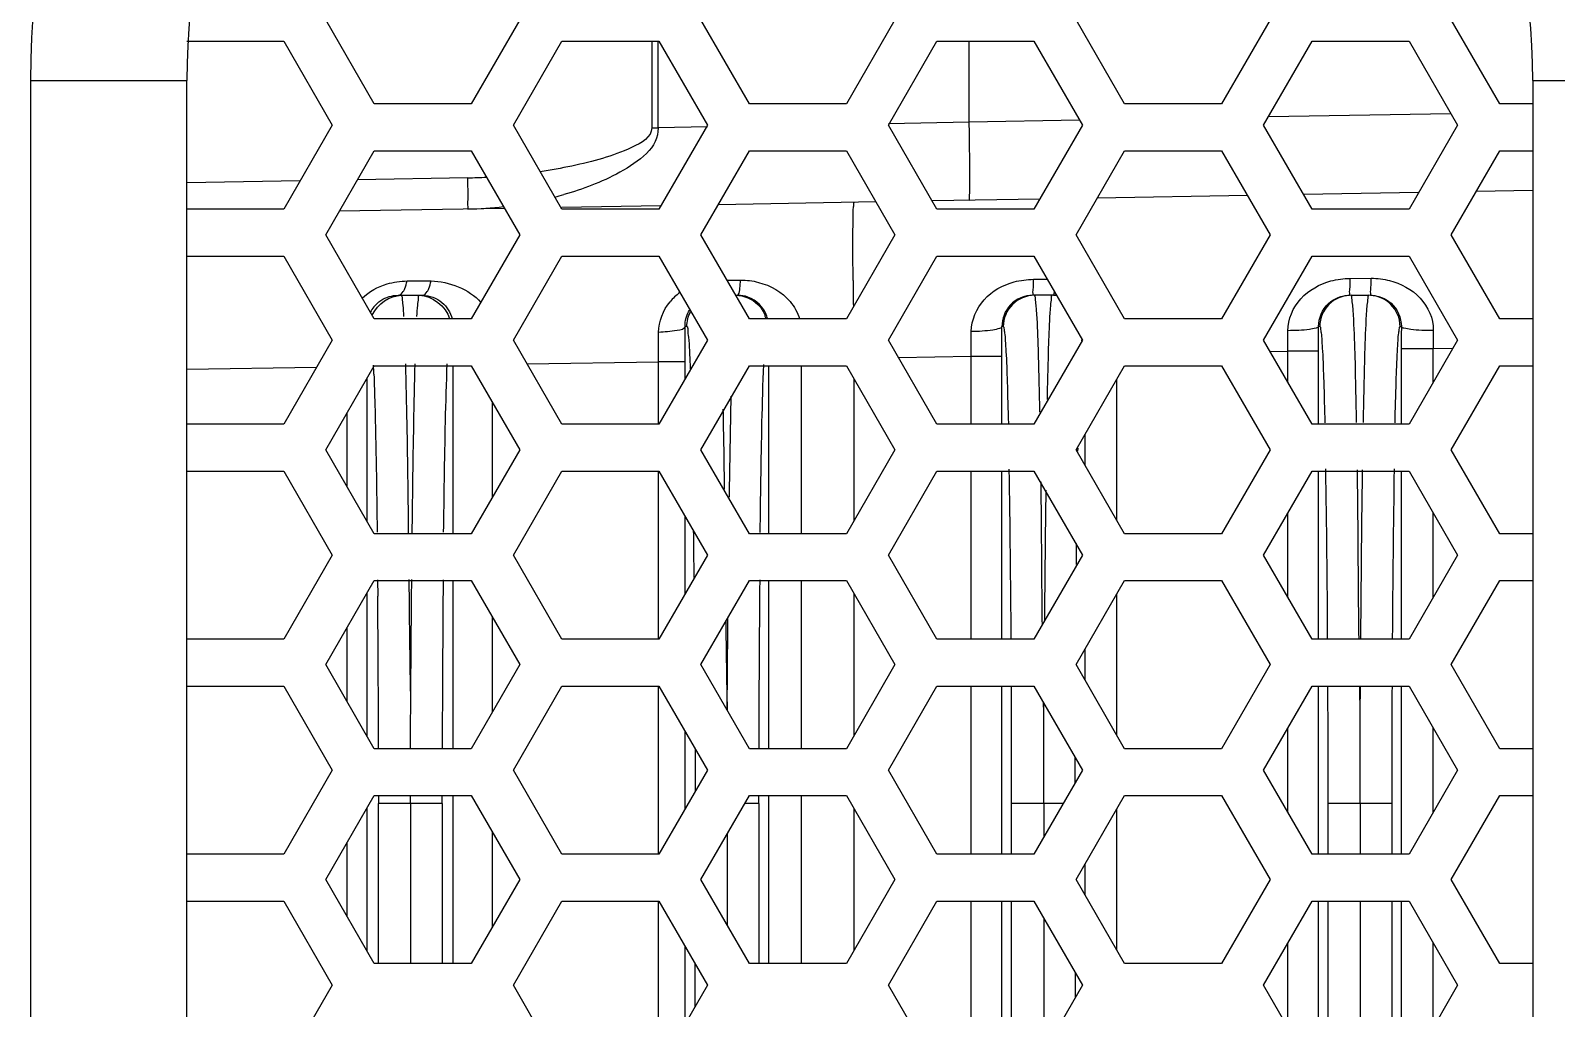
# Model space of a CAD drawing. Header units: millimetres. Extents: x 10297564 to 11610295, y -9287743 to -8409454.
# Drawn here: x 10507601 to 10508385, y -9088912 to -9088410 of the extents above; entities that cross this region are included whole.
import ezdxf

# ---------------------------------------------------------------- set-up
doc = ezdxf.new("R2010")
doc.units = ezdxf.units.MM
doc.header["$LTSCALE"] = 100
doc.layers.add('-0', color=7, linetype='Continuous')

# ---------------------------------------------------------------- blocks, each defined once
blk = doc.blocks.new('인버터 외형도')
at = {"layer": '-0', "linetype": 'Continuous'}
for p, q in [((103977.98, 44807.3), (103959.3, 44839.66)), ((104034.03, 44839.66), (104015.35, 44807.3)), ((104122.46, 44807.3), (104103.77, 44839.66)), ((104178.5, 44839.66), (104159.82, 44807.3)), ((104266.93, 44807.3), (104248.25, 44839.66)), ((104322.97, 44839.66), (104304.29, 44807.3)), ((104411.4, 44807.3), (104392.72, 44839.66)), ((103905.75, 44831.38), (103943.11, 44831.38)), ((103943.11, 44831.38), (103961.79, 44799.02)), ((104031.54, 44799.02), (104050.22, 44831.38)), ((104050.22, 44831.38), (104087.58, 44831.38)), ((104084.85, 44831.38), (104084.85, 44798.03)), ((104087.25, 44798.03), (104087.25, 44831.38)), ((104087.58, 44831.38), (104106.26, 44799.02)), ((104176.01, 44799.02), (104194.69, 44831.38)), ((104194.69, 44831.38), (104232.05, 44831.38)), ((104207.12, 44800.23), (104207.12, 44831.38)), ((104232.05, 44831.38), (104250.73, 44799.02)), ((104320.48, 44799.02), (104339.16, 44831.38)), ((104339.16, 44831.38), (104376.52, 44831.38)), ((104376.52, 44831.38), (104395.2, 44799.02)), ((103845.59, 44816.33), (103845.6, 43762.9)), ((103845.59, 44816.33), (103905.78, 44816.33)), ((103905.78, 43762.9), (103905.78, 44816.33)), ((104424.12, 44816.33), (104424.12, 43762.9)), ((104424.12, 44816.33), (104484.31, 44816.33)), ((104015.35, 44807.3), (103977.98, 44807.3)), ((104159.82, 44807.3), (104122.46, 44807.3)), ((104304.29, 44807.3), (104266.93, 44807.3)), ((104424.12, 44807.3), (104411.4, 44807.3)), ((103961.79, 44799.02), (103943.11, 44766.67)), ((104050.22, 44766.67), (104031.54, 44799.02)), ((104106.27, 44798.38), (104087.25, 44798.03)), ((104106.26, 44799.02), (104087.58, 44766.67)), ((104207.12, 44800.23), (104176, 44799.65)), ((104194.69, 44766.67), (104176.01, 44799.02)), ((104249.61, 44800.97), (104207.12, 44800.23)), ((104250.73, 44799.02), (104232.05, 44766.67)), ((104339.16, 44766.67), (104320.48, 44799.02)), ((104392.64, 44803.46), (104322.33, 44802.24)), ((104395.2, 44799.02), (104376.52, 44766.67)), ((104084.85, 44798.03), (104087.25, 44798.03)), ((103959.3, 44756.89), (103977.98, 44789.24)), ((103977.98, 44789.24), (104015.35, 44789.24)), ((104015.35, 44789.24), (104034.03, 44756.89)), ((104103.77, 44756.89), (104122.46, 44789.24)), ((104122.46, 44789.24), (104159.82, 44789.24)), ((104159.82, 44789.24), (104178.5, 44756.89)), ((104248.25, 44756.89), (104266.93, 44789.24)), ((104266.93, 44789.24), (104304.29, 44789.24)), ((104304.29, 44789.24), (104322.97, 44756.89)), ((104392.72, 44756.89), (104411.4, 44789.24)), ((104411.4, 44789.24), (104424.12, 44789.24)), ((103949.46, 44777.67), (103905.78, 44776.91)), ((104014.02, 44778.8), (103971.53, 44778.06)), ((104171.21, 44769.5), (104110.45, 44768.44)), ((104234.32, 44770.61), (104192.84, 44769.88)), ((104314.24, 44772), (104256.39, 44770.99)), ((104380.27, 44773.15), (104335.86, 44772.38)), ((104424.12, 44773.92), (104402.33, 44773.54)), ((103943.11, 44766.67), (103905.75, 44766.67)), ((104028.18, 44767.01), (103964.51, 44765.9)), ((104088.38, 44768.06), (104050.21, 44767.39)), ((104087.58, 44766.67), (104050.22, 44766.67)), ((104232.05, 44766.67), (104194.69, 44766.67)), ((104376.52, 44766.67), (104339.16, 44766.67)), ((103977.98, 44724.53), (103959.3, 44756.89)), ((104034.03, 44756.89), (104015.35, 44724.53)), ((104122.46, 44724.53), (104103.77, 44756.89)), ((104178.5, 44756.89), (104159.82, 44724.53)), ((104266.93, 44724.53), (104248.25, 44756.89)), ((104322.97, 44756.89), (104304.29, 44724.53)), ((104411.4, 44724.53), (104392.72, 44756.89)), ((103905.75, 44748.61), (103943.11, 44748.61)), ((103943.11, 44748.61), (103961.79, 44716.26)), ((104031.54, 44716.26), (104050.22, 44748.61)), ((104050.22, 44748.61), (104087.58, 44748.61)), ((104087.58, 44748.61), (104106.26, 44716.26)), ((104176.01, 44716.26), (104194.69, 44748.61)), ((104194.69, 44748.61), (104232.05, 44748.61)), ((104232.05, 44748.61), (104250.73, 44716.26)), ((104320.48, 44716.26), (104339.16, 44748.61)), ((104339.16, 44748.61), (104376.52, 44748.61)), ((104376.52, 44748.61), (104395.2, 44716.26)), ((104113.88, 44739.4), (104119.07, 44739.42)), ((104231.87, 44739.73), (104237.17, 44739.75)), ((104353.82, 44740.09), (104361.9, 44740.11)), ((103987.18, 44733.56), (103996.54, 44733.56)), ((103990.63, 44739.08), (103999.83, 44739.1)), ((104117.24, 44733.56), (104117.97, 44733.56)), ((104239.77, 44733.56), (104231.59, 44733.56)), ((104354.17, 44733.56), (104360.99, 44733.56)), ((104015.35, 44724.53), (103977.98, 44724.53)), ((104159.82, 44724.53), (104122.46, 44724.53)), ((104304.29, 44724.53), (104266.93, 44724.53)), ((104424.12, 44724.53), (104411.4, 44724.53)), ((103961.79, 44716.26), (103943.11, 44683.9)), ((104050.22, 44683.9), (104031.54, 44716.26)), ((104106.26, 44716.26), (104087.58, 44683.9)), ((104098.34, 44721.52), (104097.65, 44721.52)), ((104194.69, 44683.9), (104176.01, 44716.26)), ((104220.23, 44721.52), (104219.68, 44721.52)), ((104250.73, 44716.26), (104232.05, 44683.9)), ((104339.16, 44683.9), (104320.48, 44716.26)), ((104342.13, 44721.52), (104341.62, 44721.52)), ((104373.03, 44721.52), (104373.52, 44721.52)), ((104395.2, 44716.26), (104376.52, 44683.9)), ((104322.96, 44711.97), (104329.8, 44712.09)), ((104329.8, 44700.11), (104329.8, 44712.09)), ((104341.63, 44712.09), (104329.8, 44712.09)), ((104341.63, 44683.9), (104341.63, 44712.09)), ((104373.51, 44713.06), (104373.51, 44683.9)), ((104373.51, 44713.06), (104385.76, 44713.06)), ((104385.76, 44713.06), (104393.44, 44713.2)), ((104385.76, 44699.9), (104385.76, 44713.06)), ((103905.77, 44705.17), (103955.79, 44705.95)), ((103959.3, 44674.12), (103977.98, 44706.47)), ((103977.98, 44706.47), (104015.35, 44706.47)), ((104008.25, 44706.47), (104008.25, 44641.76)), ((104015.35, 44706.47), (104034.03, 44674.12)), ((104036.74, 44707.21), (104087.47, 44708)), ((104087.47, 44683.9), (104087.47, 44708)), ((104097.67, 44708), (104087.47, 44708)), ((104097.67, 44701.38), (104097.67, 44708)), ((104103.77, 44674.12), (104122.46, 44706.47)), ((104122.46, 44706.47), (104159.82, 44706.47)), ((104129.8, 44706.47), (104129.8, 44641.76)), ((104142.48, 44641.76), (104142.48, 44706.47)), ((104159.82, 44706.47), (104178.5, 44674.12)), ((104207.87, 44709.96), (104179.93, 44709.47)), ((104207.87, 44683.9), (104207.87, 44709.96)), ((104219.7, 44709.96), (104207.87, 44709.96)), ((104219.7, 44683.9), (104219.7, 44709.96)), ((104248.25, 44674.12), (104266.93, 44706.47)), ((104266.93, 44706.47), (104304.29, 44706.47)), ((104304.29, 44706.47), (104322.97, 44674.12)), ((104392.72, 44674.12), (104411.4, 44706.47)), ((104411.4, 44706.47), (104424.12, 44706.47)), ((103975.19, 44646.6), (103975.19, 44701.64)), ((104162.76, 44646.86), (104162.76, 44701.38)), ((104263.9, 44647), (104263.9, 44701.23)), ((104023.51, 44655.9), (104023.51, 44692.34)), ((103967.59, 44659.77), (103967.59, 44688.46)), ((103943.11, 44683.9), (103905.75, 44683.9)), ((104087.58, 44683.9), (104050.22, 44683.9)), ((104232.05, 44683.9), (104194.69, 44683.9)), ((104376.52, 44683.9), (104339.16, 44683.9)), ((104248.97, 44673.54), (104249, 44674.75)), ((104251.65, 44680.02), (104251.65, 44668.22)), ((103977.98, 44641.76), (103959.3, 44674.12)), ((104034.03, 44674.12), (104015.35, 44641.76)), ((104122.46, 44641.76), (104103.77, 44674.12)), ((104178.5, 44674.12), (104159.82, 44641.76)), ((104266.93, 44641.76), (104248.25, 44674.12)), ((104322.97, 44674.12), (104304.29, 44641.76)), ((104411.4, 44641.76), (104392.72, 44674.12)), ((103905.75, 44665.84), (103943.11, 44665.84)), ((103943.11, 44665.84), (103961.79, 44633.49)), ((104031.54, 44633.49), (104050.22, 44665.84)), ((104050.22, 44665.84), (104087.58, 44665.84)), ((104087.47, 44601.13), (104087.47, 44665.84)), ((104087.58, 44665.84), (104106.26, 44633.49)), ((104176.01, 44633.49), (104194.69, 44665.84)), ((104194.69, 44665.84), (104232.05, 44665.84)), ((104207.87, 44601.13), (104207.87, 44665.84)), ((104219.7, 44601.13), (104219.7, 44665.84)), ((104232.05, 44665.84), (104250.73, 44633.49)), ((104320.48, 44633.49), (104339.16, 44665.84)), ((104339.16, 44665.84), (104376.52, 44665.84)), ((104341.63, 44601.13), (104341.63, 44665.84)), ((104373.51, 44665.84), (104373.51, 44601.13)), ((104376.52, 44665.84), (104395.2, 44633.49)), ((104097.67, 44618.61), (104097.67, 44648.37)), ((104329.8, 44617.34), (104329.8, 44649.63)), ((104385.76, 44617.13), (104385.76, 44649.84)), ((104015.35, 44641.76), (103977.98, 44641.76)), ((104159.82, 44641.76), (104122.46, 44641.76)), ((104304.29, 44641.76), (104266.93, 44641.76)), ((104424.12, 44641.76), (104411.4, 44641.76)), ((104248.36, 44629.92), (104248.4, 44634.11)), ((104248.4, 44634.11), (104248.45, 44638.03)), ((103961.79, 44633.49), (103943.11, 44601.13)), ((104050.22, 44601.13), (104031.54, 44633.49)), ((104106.26, 44633.49), (104087.58, 44601.13)), ((104194.69, 44601.13), (104176.01, 44633.49)), ((104250.73, 44633.49), (104232.05, 44601.13)), ((104339.16, 44601.13), (104320.48, 44633.49)), ((104395.2, 44633.49), (104376.52, 44601.13)), ((103959.3, 44591.35), (103977.98, 44623.7)), ((103977.98, 44623.7), (104015.35, 44623.7)), ((103979.27, 44624.02), (103979.32, 44617.78)), ((104008.25, 44623.7), (104008.25, 44558.99)), ((104015.35, 44623.7), (104034.03, 44591.35)), ((104103.77, 44591.35), (104122.46, 44623.7)), ((104122.46, 44623.7), (104159.82, 44623.7)), ((104129.8, 44623.7), (104129.8, 44558.99)), ((104142.48, 44558.99), (104142.48, 44623.7)), ((104159.82, 44623.7), (104178.5, 44591.35)), ((104248.25, 44591.35), (104266.93, 44623.7)), ((104266.93, 44623.7), (104304.29, 44623.7)), ((104304.29, 44623.7), (104322.97, 44591.35)), ((104392.72, 44591.35), (104411.4, 44623.7)), ((104411.4, 44623.7), (104424.12, 44623.7)), ((103975.19, 44563.83), (103975.19, 44618.87)), ((104162.76, 44564.09), (104162.76, 44618.61)), ((104263.9, 44564.23), (104263.9, 44618.46)), ((103967.59, 44577), (103967.59, 44605.69)), ((104023.51, 44573.13), (104023.51, 44609.57)), ((103943.11, 44601.13), (103905.75, 44601.13)), ((104087.58, 44601.13), (104050.22, 44601.13)), ((104232.05, 44601.13), (104194.69, 44601.13)), ((104376.52, 44601.13), (104339.16, 44601.13)), ((104251.65, 44597.25), (104251.65, 44585.45)), ((103977.98, 44558.99), (103959.3, 44591.35)), ((104034.03, 44591.35), (104015.35, 44558.99)), ((104122.46, 44558.99), (104103.77, 44591.35)), ((104178.5, 44591.35), (104159.82, 44558.99)), ((104266.93, 44558.99), (104248.25, 44591.35)), ((104322.97, 44591.35), (104304.29, 44558.99)), ((104411.4, 44558.99), (104392.72, 44591.35)), ((103905.75, 44583.07), (103943.11, 44583.07)), ((103943.11, 44583.07), (103961.79, 44550.72)), ((104031.54, 44550.72), (104050.22, 44583.07)), ((104050.22, 44583.07), (104087.58, 44583.07)), ((104087.47, 44518.36), (104087.47, 44583.07)), ((104087.58, 44583.07), (104106.26, 44550.72)), ((104176.01, 44550.72), (104194.69, 44583.07)), ((104194.69, 44583.07), (104232.05, 44583.07)), ((104207.87, 44518.36), (104207.87, 44583.07)), ((104219.7, 44518.36), (104219.7, 44583.07)), ((104232.05, 44583.07), (104250.73, 44550.72)), ((104320.48, 44550.72), (104339.16, 44583.07)), ((104339.16, 44583.07), (104376.52, 44583.07)), ((104341.63, 44518.36), (104341.63, 44583.07)), ((104357.69, 44573.04), (104357.76, 44583.25)), ((104373.51, 44583.07), (104373.51, 44518.36)), ((104376.52, 44583.07), (104395.2, 44550.72)), ((104235.79, 44573.04), (104235.72, 44576.76)), ((104235.79, 44573.04), (104235.82, 44576.61)), ((104097.67, 44535.84), (104097.67, 44565.6)), ((104329.8, 44534.57), (104329.8, 44566.86)), ((104385.76, 44534.36), (104385.76, 44567.07)), ((104015.35, 44558.99), (103977.98, 44558.99)), ((104159.82, 44558.99), (104122.46, 44558.99)), ((104304.29, 44558.99), (104266.93, 44558.99)), ((104424.12, 44558.99), (104411.4, 44558.99)), ((104247.94, 44550.79), (104247.94, 44555.62)), ((103961.79, 44550.72), (103943.11, 44518.36)), ((104050.22, 44518.36), (104031.54, 44550.72)), ((104106.26, 44550.72), (104087.58, 44518.36)), ((104194.69, 44518.36), (104176.01, 44550.72)), ((104250.73, 44550.72), (104232.05, 44518.36)), ((104247.93, 44545.92), (104247.94, 44550.79)), ((104339.16, 44518.36), (104320.48, 44550.72)), ((104395.2, 44550.72), (104376.52, 44518.36)), ((103959.3, 44508.58), (103977.98, 44540.93)), ((103977.98, 44540.93), (104015.35, 44540.93)), ((103979.64, 44540.94), (103979.64, 44537.94)), ((104004.13, 44537.93), (104004.14, 44540.94)), ((104008.25, 44540.93), (104008.25, 44476.22)), ((104015.35, 44540.93), (104034.03, 44508.58)), ((104103.77, 44508.58), (104122.46, 44540.93)), ((104122.46, 44540.93), (104159.82, 44540.93)), ((104126.03, 44537.93), (104126.03, 44540.93)), ((104129.8, 44540.93), (104129.8, 44476.22)), ((104142.48, 44476.22), (104142.48, 44540.93)), ((104159.82, 44540.93), (104178.5, 44508.58)), ((104248.25, 44508.58), (104266.93, 44540.93)), ((104266.93, 44540.93), (104304.29, 44540.93)), ((104304.29, 44540.93), (104322.97, 44508.58)), ((104392.72, 44508.58), (104411.4, 44540.93)), ((104411.4, 44540.93), (104424.12, 44540.93)), ((103975.19, 44481.06), (103975.19, 44536.1)), ((103979.64, 44476.22), (103979.64, 44537.94)), ((103991.99, 44537.93), (103979.64, 44537.93)), ((103991.99, 44537.93), (103991.99, 44476.22)), ((104004.13, 44537.93), (103991.99, 44537.92)), ((104004.13, 44537.93), (104004.13, 44476.22)), ((104126.03, 44537.93), (104120.84, 44537.92)), ((104126.03, 44537.93), (104126.03, 44476.22)), ((104162.76, 44481.32), (104162.76, 44535.84)), ((104223.44, 44518.36), (104223.44, 44537.94)), ((104235.79, 44537.93), (104223.44, 44537.93)), ((104235.79, 44537.93), (104235.79, 44524.83)), ((104243.45, 44537.92), (104235.79, 44537.92)), ((104263.9, 44481.47), (104263.9, 44535.69)), ((104345.33, 44518.36), (104345.33, 44537.94)), ((104357.68, 44537.93), (104345.33, 44537.93)), ((104357.68, 44537.93), (104357.68, 44518.36)), ((104369.82, 44537.93), (104357.68, 44537.92)), ((104369.82, 44537.93), (104369.82, 44518.36)), ((103967.59, 44494.24), (103967.59, 44522.92)), ((104023.51, 44490.36), (104023.51, 44526.8)), ((104113.89, 44526.1), (104113.89, 44491.06)), ((103943.11, 44518.36), (103905.75, 44518.36)), ((104087.58, 44518.36), (104050.22, 44518.36)), ((104232.05, 44518.36), (104194.69, 44518.36)), ((104376.52, 44518.36), (104339.16, 44518.36)), ((104251.65, 44514.48), (104251.65, 44502.68)), ((103977.98, 44476.22), (103959.3, 44508.58)), ((104034.03, 44508.58), (104015.35, 44476.22)), ((104122.46, 44476.22), (104103.77, 44508.58)), ((104178.5, 44508.58), (104159.82, 44476.22)), ((104266.93, 44476.22), (104248.25, 44508.58)), ((104322.97, 44508.58), (104304.29, 44476.22)), ((104411.4, 44476.22), (104392.72, 44508.58)), ((103905.75, 44500.3), (103943.11, 44500.3)), ((103943.11, 44500.3), (103961.79, 44467.95)), ((104031.54, 44467.95), (104050.22, 44500.3)), ((104050.22, 44500.3), (104087.58, 44500.3)), ((104087.47, 44435.59), (104087.47, 44500.3)), ((104087.58, 44500.3), (104106.26, 44467.95)), ((104176.01, 44467.95), (104194.69, 44500.3)), ((104194.69, 44500.3), (104232.05, 44500.3)), ((104207.87, 44435.59), (104207.87, 44500.3)), ((104219.7, 44435.59), (104219.7, 44500.3)), ((104223.44, 44435.59), (104223.44, 44500.3)), ((104232.05, 44500.3), (104250.73, 44467.95)), ((104320.48, 44467.95), (104339.16, 44500.3)), ((104339.16, 44500.3), (104376.52, 44500.3)), ((104341.63, 44435.59), (104341.63, 44500.3)), ((104345.33, 44435.59), (104345.33, 44500.3)), ((104357.68, 44500.3), (104357.68, 44435.59)), ((104369.82, 44500.3), (104369.82, 44435.59)), ((104373.51, 44500.3), (104373.51, 44435.59)), ((104376.52, 44500.3), (104395.2, 44467.95)), ((104235.79, 44493.83), (104235.79, 44442.06)), ((104097.67, 44453.07), (104097.67, 44482.83)), ((104329.8, 44451.8), (104329.8, 44484.09)), ((104385.76, 44451.59), (104385.76, 44484.3)), ((104015.35, 44476.22), (103977.98, 44476.22)), ((104101.54, 44459.77), (104101.54, 44476.12)), ((104159.82, 44476.22), (104122.46, 44476.22)), ((104304.29, 44476.22), (104266.93, 44476.22)), ((104424.12, 44476.22), (104411.4, 44476.22)), ((104247.93, 44472.8), (104247.93, 44463.09)), ((103961.79, 44467.95), (103943.11, 44435.59)), ((104050.22, 44435.59), (104031.54, 44467.95)), ((104106.26, 44467.95), (104087.58, 44435.59)), ((104194.69, 44435.59), (104176.01, 44467.95)), ((104250.73, 44467.95), (104232.05, 44435.59)), ((104339.16, 44435.59), (104320.48, 44467.95)), ((104395.2, 44467.95), (104376.52, 44435.59))]:
    blk.add_line(p, q, dxfattribs=at)
for centre, radius, start, end in [((104164.95, 44816.33), 319.36, 0, 180), ((104164.95, 44816.33), 259.17, 0, 180), ((104010.47, 44980.73), 201.96, 271.00902, 273.05176), ((104010.69, 44913.01), 146.33, 284.5646, 285.98098), ((104011.48, 44905.87), 139.13, 271.04823, 276.72818), ((104032.48, 44742.56), 199.42, 358.24806, 359.18815), ((104134.82, 44742.86), 219.02, 358.3722, 359.27454), ((104141.07, 44742.89), 220.84, 358.38008, 359.27815), ((104108.78, 44716.76), 22.16, 126.37738, 139.72918), ((106753.27, 44758.74), 2590.96, 180.43091, 180.65134), ((104232.27, 44721.52), 12.04, 90.00428, 180.00446), ((104239.09, 44721.56), 12, 80.89595, 89.9687), ((104239.77, 44721.74), 11.82, 84.76291, 89.97601), ((104354.17, 44721.52), 12.04, 90.00476, 180.00446), ((104360.99, 44721.52), 12.04, 359.99632, 89.99533), ((103986.9, 44721.74), 11.71, 140.982, 153.2606), ((104117.15, 44721.52), 12.08, 14.6951, 20.44788), ((104117.51, 44721.58), 12.3, 14.17253, 18.93482), ((102843.29, 44711.76), 1244.18, 359.8268, 0.3458), ((100091.04, 44708.06), 4006.63, 359.99916, 0.19256), ((101777.49, 44718.47), 2430.39, 359.79931, 0.02652), ((100134.44, 44709.99), 4085.25, 359.9995, 0.16169), ((104389.76, 44706.28), 139.74, 175.82089, 176.0187), ((101888.5, 44720.62), 2441.32, 359.79967, 359.98423), ((100239.07, 44712.11), 4102.56, 359.99973, 0.13151), ((108485.75, 44713.08), 4112.24, 179.88232, 180.00019), ((107811.82, 44701.12), 3426.08, 179.68243, 179.80033), ((103227.14, 44676.23), 751.18, 2.06256, 2.32139), ((108823.99, 44594.27), 4709.74, 178.77836, 179.2517), ((98851.58, 44586.65), 5261.82, 0.78716, 1.12289), ((98420, 44569.82), 5803.33, 0.313042, 0.955956), ((98548.24, 44569.89), 5796.98, 0.313057, 0.957232), ((111023.24, 44560.39), 6653.34, 179.084134, 179.645447), ((115256.64, 44518.76), 11020.94, 179.273276, 179.535188), ((97606.74, 44564.23), 6494.7, 0.535879, 0.69691), ((108288.19, 44655.64), 4296.99, 180.42049, 181.10151), ((113256.34, 44541.34), 9252.2, 179.48806, 179.889869), ((113379.45, 44541.34), 9253.41, 179.488381, 179.8899), ((95029.32, 44543.11), 8950.32, 0.102505, 0.478009), ((108624.39, 44660.1), 4511.34, 180.66124, 181.09537), ((93841.13, 44537.87), 10382.31, 0.000365, 0.250028), ((93963.91, 44537.87), 10381.42, 0.000358, 0.250252), ((114752.29, 44537.88), 10382.46, 179.74977, 179.999711), ((103292.77, 44537.87), 699.22, 0.00466, 0.25136)]:
    blk.add_arc(centre, radius, start, end, dxfattribs=at)
for points, knots in [([(104207.12, 44770.13), (104207.29, 44770.13), (104207.07, 44771.25), (104207.4, 44772.48), (104207.28, 44775.49), (104207.39, 44780.98), (104207.26, 44789.47), (104207.18, 44796.53), (104207.12, 44800.23)], [0, 0, 0, 0, 0.017074, 0.070569, 0.163677, 0.293206, 0.63206, 1, 1, 1, 1]), ([(104084.85, 44798.03), (104084.86, 44794.47), (104076.28, 44789.71), (104062.46, 44784.9), (104049.97, 44782.35), (104041.86, 44781.14)], [0, 0, 0, 0, 0.225363, 0.48086, 1, 1, 1, 1]), ([(104087.25, 44798.03), (104087.72, 44790.55), (104071.58, 44779.2), (104058.44, 44774.47), (104050.98, 44772.33)], [0, 0, 0, 0, 0.491043, 1, 1, 1, 1]), ([(104014.02, 44766.76), (104014.31, 44766.77), (104013.75, 44768.64), (104014.33, 44770.51), (104014.01, 44774.58), (104014.05, 44777.32), (104014.02, 44778.8)], [0, 0, 0, 0, 0.070474, 0.29313, 0.63202, 1, 1, 1, 1]), ([(104162.38, 44739.26), (104162.34, 44743.41), (104162.33, 44750.73), (104162.31, 44759.32), (104162.46, 44764.39), (104162.42, 44767.11), (104162.71, 44768.28), (104162.58, 44769.35), (104162.76, 44769.36)], [0, 0, 0, 0, 0.413811, 0.731383, 0.847011, 0.931145, 0.982296, 1, 1, 1, 1]), ([(103987.18, 44733.56), (103987.99, 44733.56), (103989.03, 44734.68), (103989.55, 44735.75), (103989.72, 44736.13)], [0, 0, 0, 0, 0.660444, 1, 1, 1, 1]), ([(103989.11, 44729.71), (103989.03, 44730.67), (103988.73, 44731.55), (103988.82, 44733.56), (103988.48, 44733.56)], [0, 0, 0, 0, 0.740451, 1, 1, 1, 1]), ([(103994.7, 44729.71), (103994.77, 44730.67), (103995.09, 44731.55), (103994.96, 44733.56), (103995.3, 44733.56)], [0, 0, 0, 0, 0.741297, 1, 1, 1, 1]), ([(103996.54, 44733.56), (103997.31, 44733.56), (103998.31, 44734.69), (103998.79, 44735.74), (103998.96, 44736.15)], [0, 0, 0, 0, 0.637599, 1, 1, 1, 1]), ([(104117.97, 44733.56), (104118.06, 44733.56), (104118.74, 44734.48), (104118.67, 44735.43), (104118.78, 44736.3)], [0, 0, 0, 0, 0.094583, 1, 1, 1, 1]), ([(104129.15, 44725.57), (104128.04, 44728.82), (104124.07, 44732.82), (104119.3, 44733.56), (104117.97, 44733.56)], [0, 0, 0, 0, 0.720928, 1, 1, 1, 1]), ([(104207.88, 44719.6), (104207.93, 44724.01), (104211.82, 44733.05), (104220.11, 44737.57), (104224.44, 44738.73)], [0, 0, 0, 0, 0.496436, 1, 1, 1, 1]), ([(104231.59, 44733.56), (104228.45, 44733.56), (104222.05, 44730.9), (104219.66, 44724.5), (104219.68, 44721.52)], [0, 0, 0, 0, 0.512523, 1, 1, 1, 1]), ([(104231.59, 44733.56), (104231.82, 44733.56), (104231.49, 44735.11), (104231.78, 44735.73), (104231.8, 44736.46)], [0, 0, 0, 0, 0.242427, 1, 1, 1, 1]), ([(104232.9, 44729.71), (104232.82, 44730.67), (104232.52, 44731.55), (104232.61, 44733.56), (104232.27, 44733.56)], [0, 0, 0, 0, 0.740451, 1, 1, 1, 1]), ([(104238.49, 44729.71), (104238.57, 44730.67), (104238.88, 44731.55), (104238.76, 44733.56), (104239.1, 44733.56)], [0, 0, 0, 0, 0.741297, 1, 1, 1, 1]), ([(104239.77, 44733.56), (104239.88, 44733.56), (104239.79, 44734.24), (104239.9, 44734.52), (104239.92, 44734.84)], [0, 0, 0, 0, 0.245832, 1, 1, 1, 1]), ([(104329.82, 44719.95), (104329.8, 44724.38), (104333.79, 44733.43), (104342.07, 44737.91), (104346.4, 44739.08)], [0, 0, 0, 0, 0.496938, 1, 1, 1, 1]), ([(104353.54, 44733.56), (104353.79, 44733.56), (104353.42, 44735.21), (104353.73, 44735.86), (104353.75, 44736.64)], [0, 0, 0, 0, 0.242848, 1, 1, 1, 1]), ([(104354.8, 44729.71), (104354.72, 44730.67), (104354.42, 44731.55), (104354.51, 44733.56), (104354.17, 44733.56)], [0, 0, 0, 0, 0.740451, 1, 1, 1, 1]), ([(104360.39, 44729.71), (104360.46, 44730.67), (104360.78, 44731.55), (104360.65, 44733.56), (104360.99, 44733.56)], [0, 0, 0, 0, 0.741297, 1, 1, 1, 1]), ([(104361.61, 44733.56), (104361.86, 44733.56), (104361.49, 44735.22), (104361.8, 44735.87), (104361.83, 44736.65)], [0, 0, 0, 0, 0.24181, 1, 1, 1, 1]), ([(104369.01, 44739.23), (104373.36, 44738.1), (104381.71, 44733.75), (104386.01, 44724.57), (104385.79, 44720.11)], [0, 0, 0, 0, 0.502065, 1, 1, 1, 1]), ([(104234.31, 44688.54), (104234.22, 44693.28), (104233.88, 44707), (104233.63, 44720.75), (104232.9, 44729.71)], [0, 0, 0, 0, 0.345183, 1, 1, 1, 1]), ([(104237.19, 44693.44), (104237.29, 44697.58), (104237.61, 44709.67), (104237.87, 44721.78), (104238.49, 44729.71)], [0, 0, 0, 0, 0.342347, 1, 1, 1, 1]), ([(104356.28, 44684.56), (104356.19, 44689.79), (104355.84, 44704.84), (104355.59, 44719.91), (104354.8, 44729.71)], [0, 0, 0, 0, 0.347127, 1, 1, 1, 1]), ([(104358.91, 44684.56), (104359.01, 44689.79), (104359.37, 44704.84), (104359.62, 44719.91), (104360.39, 44729.71)], [0, 0, 0, 0, 0.347168, 1, 1, 1, 1]), ([(104097.65, 44721.52), (104097.55, 44720.42), (104092.63, 44719.8), (104089.88, 44719.35), (104087.45, 44719.27)], [0, 0, 0, 0, 0.31274, 1, 1, 1, 1]), ([(104098.34, 44721.52), (104098.7, 44721.45), (104098.61, 44719.49), (104099.21, 44716.94), (104099.33, 44711.55), (104099.56, 44707.59), (104099.66, 44705.23)], [0, 0, 0, 0, 0.067875, 0.255953, 0.567777, 1, 1, 1, 1]), ([(104219.68, 44721.52), (104219.64, 44721.15), (104218.15, 44720.55), (104214.54, 44719.83), (104210.65, 44719.61), (104207.88, 44719.6)], [0, 0, 0, 0, 0.092667, 0.315652, 1, 1, 1, 1]), ([(104220.23, 44721.52), (104220.45, 44721.48), (104220.51, 44720.35), (104220.85, 44718.82), (104221.02, 44715.69), (104221.42, 44709.49), (104221.79, 44698.8), (104222.04, 44689.59), (104222.17, 44684.27)], [0, 0, 0, 0, 0.018223, 0.066673, 0.14658, 0.258123, 0.57226, 1, 1, 1, 1]), ([(104341.62, 44721.52), (104341.57, 44721.18), (104340.02, 44720.75), (104336.51, 44720.09), (104332.58, 44719.96), (104329.82, 44719.95)], [0, 0, 0, 0, 0.08734, 0.310204, 1, 1, 1, 1]), ([(104342.13, 44721.52), (104342.35, 44721.48), (104342.4, 44720.36), (104342.75, 44718.83), (104342.92, 44715.71), (104343.32, 44709.54), (104343.68, 44698.9), (104343.94, 44689.72), (104344.06, 44684.42)], [0, 0, 0, 0, 0.018228, 0.066675, 0.14657, 0.2581, 0.572225, 1, 1, 1, 1]), ([(104371.1, 44684.44), (104371.22, 44689.74), (104371.48, 44698.91), (104371.84, 44709.55), (104372.24, 44715.71), (104372.41, 44718.83), (104372.75, 44720.36), (104372.81, 44721.47), (104373.03, 44721.52)], [0, 0, 0, 0, 0.427826, 0.741981, 0.853509, 0.933383, 0.981798, 1, 1, 1, 1]), ([(104373.52, 44721.52), (104373.57, 44721.17), (104375.24, 44720.85), (104378.82, 44720.18), (104382.92, 44720.11), (104385.79, 44720.11)], [0, 0, 0, 0, 0.085091, 0.309787, 1, 1, 1, 1]), ([(103991.19, 44641.93), (103991.14, 44648.36), (103990.88, 44670.13), (103990.52, 44691.91), (103990.08, 44707.24)], [0, 0, 0, 0, 0.295466, 1, 1, 1, 1]), ([(103992.59, 44641.93), (103992.66, 44648.36), (103992.94, 44670.13), (103993.31, 44691.91), (103993.74, 44707.24)], [0, 0, 0, 0, 0.295465, 1, 1, 1, 1]), ([(104004.7, 44642.32), (104004.78, 44649.1), (104005.1, 44670.75), (104005.48, 44692.4), (104006.1, 44707.24)], [0, 0, 0, 0, 0.313497, 1, 1, 1, 1]), ([(104126.6, 44642.27), (104126.68, 44649.01), (104126.99, 44670.56), (104127.38, 44692.12), (104127.98, 44706.92)], [0, 0, 0, 0, 0.312717, 1, 1, 1, 1]), ([(103977.83, 44703.26), (103977.97, 44699.38), (103978.57, 44679.07), (103978.88, 44658.76), (103979.07, 44642.33)], [0, 0, 0, 0, 0.191212, 1, 1, 1, 1]), ([(104357.23, 44601.36), (104357.15, 44607.21), (104356.94, 44628.88), (104356.83, 44650.55), (104356.59, 44666.37)], [0, 0, 0, 0, 0.269854, 1, 1, 1, 1]), ([(104357.91, 44601.36), (104357.96, 44607.21), (104358.14, 44628.88), (104358.36, 44650.55), (104358.6, 44666.37)], [0, 0, 0, 0, 0.269853, 1, 1, 1, 1]), ([(104235.26, 44606.84), (104235.21, 44611.73), (104235.05, 44630.04), (104234.95, 44648.36), (104234.76, 44661.79)], [0, 0, 0, 0, 0.266863, 1, 1, 1, 1]), ([(103992, 44573.04), (103992.03, 44577.43), (103992.16, 44594.45), (103992.3, 44611.47), (103992.41, 44624.11)], [0, 0, 0, 0, 0.257708, 1, 1, 1, 1])]:
    blk.add_open_spline(points, degree=3, knots=knots, dxfattribs=at)
for points in [[(104118.78, 44736.3), (104118.91, 44737.34), (104119, 44738.38), (104119.07, 44739.42)], [(104119.07, 44739.41), (104121.38, 44739.46), (104123.72, 44739.15), (104125.96, 44738.56)], [(104224.44, 44738.73), (104226.85, 44739.37), (104229.37, 44739.67), (104231.87, 44739.73)], [(104346.4, 44739.08), (104348.81, 44739.73), (104351.33, 44740.05), (104353.82, 44740.09)], [(104361.9, 44740.11), (104364.28, 44740.16), (104366.7, 44739.84), (104369.01, 44739.23)], [(103973.33, 44732.47), (103975.97, 44735.02), (103979.36, 44736.92), (103982.89, 44737.95)], [(103977.35, 44726.13), (103979.06, 44730.25), (103984.02, 44733.56), (103988.48, 44733.56)], [(103980.53, 44731.59), (103982.47, 44732.86), (103984.87, 44733.56), (103987.18, 44733.56)], [(103982.89, 44737.95), (103985.39, 44738.68), (103988.02, 44738.98), (103990.63, 44739.08)], [(103989.72, 44736.13), (103990.12, 44737.08), (103990.41, 44738.07), (103990.63, 44739.08)], [(103995.3, 44733.56), (104000.2, 44733.56), (104005.7, 44729.32), (104006.94, 44724.59)], [(103996.54, 44733.56), (103999.21, 44733.56), (104002.03, 44732.54), (104004.06, 44730.81)], [(103998.96, 44736.15), (103999.35, 44737.1), (103999.62, 44738.1), (103999.83, 44739.1)], [(103999.83, 44739.1), (104006.79, 44738.87), (104014.5, 44736.13), (104019.01, 44730.82)], [(104117.2, 44733.56), (104120.27, 44733.56), (104123.54, 44732.21), (104125.71, 44730.04)], [(104125.96, 44738.56), (104130.53, 44737.36), (104135.04, 44734.81), (104138.1, 44731.19)], [(104345.44, 44730.39), (104347.57, 44732.36), (104350.64, 44733.56), (104353.54, 44733.56)], [(104361.61, 44733.56), (104364.45, 44733.56), (104367.46, 44732.41), (104369.56, 44730.52)], [(103977.8, 44729.12), (103978.57, 44730.07), (103979.5, 44730.92), (103980.53, 44731.59)], [(103989.39, 44725.45), (103989.31, 44726.87), (103989.22, 44728.29), (103989.11, 44729.71)], [(103994.43, 44725.45), (103994.5, 44726.87), (103994.59, 44728.29), (103994.7, 44729.71)], [(104004.06, 44730.81), (104005.92, 44729.22), (104007.34, 44726.93), (104007.92, 44724.54)], [(104087.45, 44719.27), (104087.55, 44723.47), (104089.15, 44727.87), (104091.87, 44731.08)], [(104097.65, 44721.52), (104097.63, 44723.73), (104098.26, 44726.01), (104099.41, 44727.89)], [(104125.71, 44730.04), (104126.91, 44728.83), (104127.88, 44727.34), (104128.47, 44725.74)], [(104138.1, 44731.19), (104139.73, 44729.26), (104141, 44726.97), (104141.78, 44724.57)], [(104341.62, 44721.52), (104341.6, 44724.74), (104343.08, 44728.2), (104345.44, 44730.39)], [(104369.56, 44730.52), (104372, 44728.33), (104373.54, 44724.8), (104373.52, 44721.52)], [(104098.34, 44721.52), (104098.34, 44723.5), (104098.85, 44725.53), (104099.79, 44727.27)], [(104113.9, 44573.83), (104113.98, 44585.69), (104114.08, 44597.55), (104114.18, 44609.41)], [(104357.69, 44573.04), (104357.62, 44576.44), (104357.56, 44579.84), (104357.5, 44583.25)], [(103991.88, 44559), (103991.89, 44563.68), (103992, 44568.36), (103992, 44573.04)], [(104235.79, 44537.93), (104235.79, 44549.63), (104235.8, 44561.33), (104235.79, 44573.04)], [(104357.68, 44537.93), (104357.68, 44549.63), (104357.7, 44561.33), (104357.69, 44573.04)], [(104101.52, 44559.1), (104101.53, 44553.58), (104101.54, 44548.06), (104101.54, 44542.54)]]:
    blk.add_open_spline(points, degree=3, dxfattribs=at)

msp = doc.modelspace()

# ---------------------------------------------------------------- block references
at = {"xscale": 1.333333333333333, "yscale": 1.333333333333333, "zscale": 1.333333333333333}
msp.add_blockref('인버터 외형도', (10369140.57, -9148190.99), dxfattribs=at)

doc.saveas('drawing.dxf')
